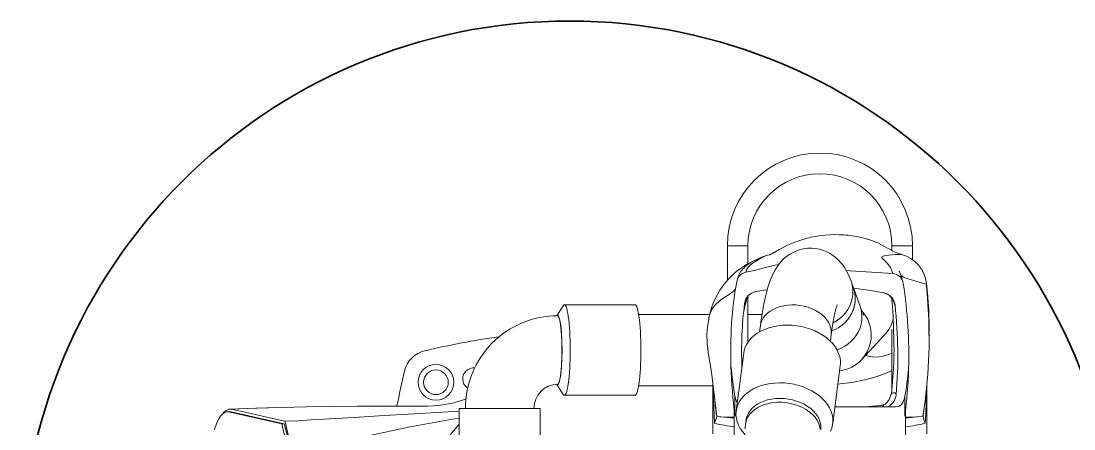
# Model space of a CAD drawing. Header units: millimetres. Extents: x 12881 to 26448, y 40 to 11902.
# Drawn here: x 18594 to 19362, y 4067 to 4364 of the extents above; entities that cross this region are included whole.
import ezdxf

# ---------------------------------------------------------------- set-up
doc = ezdxf.new("R2010")
doc.units = ezdxf.units.MM
doc.layers.get('0').update_dxf_attribs({"lineweight": 35})
for name, color, linetype, lineweight in [('DRAW', 4, 'Continuous', 15), ('MISC', 40, 'Continuous', 18), ('粗实线层', 7, 'Continuous', 35)]:
    doc.layers.add(name, color=color, linetype=linetype, lineweight=lineweight)

# ---------------------------------------------------------------- blocks, each defined once
blk = doc.blocks.new('racer1.4')
at = {"layer": 'DRAW'}
for p, q in [((-115.56, 239.15), (-116.92, 203.84)), ((-113.73, 239.22), (-104.87, 200.38)), ((-113.73, 239.22), (-113.73, 237.34)), ((-113.7, 237.86), (-113.73, 237.34)), ((-113.73, 237.34), (-104.87, 198.5)), ((-104.87, 200.38), (-104.87, 198.5)), ((-86.76, 70.91), (-116.26, 70.91)), ((-116.26, 11.91), (-116.26, 70.91)), ((-116.26, 11.91), (-86.76, 11.91)), ((-191.76, -5.69), (-191.76, -57.24)), ((-183.75, -0.2), (-191.07, -4.82)), ((-126.44, -4.82), (-133.75, -0.21)), ((-125.76, -57.24), (-125.76, -5.69)), ((-184.76, -59.9), (-184.76, -111.76)), ((-132.76, -114.09), (-132.76, -59.9)), ((-181.14, -110.94), (-182.05, -111.15)), ((-178.22, -110.56), (-181.11, -111)), ((-97.76, -114.09), (-134.24, -114.09)), ((-111.27, -116.81), (-111.16, -116.81)), ((-110.13, -119.65), (-110.19, -119.09)), ((-108.99, -129.59), (-110.1, -119.92)), ((-209.39, -124.59), (-234.76, -124.59)), ((-95.26, -129.59), (-115.06, -129.59)), ((-114.36, -131.01), (-156.43, -136.53)), ((-104.84, -137.83), (-107.66, -138.2)), ((-234.76, -139.59), (-221.69, -139.59)), ((-197.69, -139.59), (-164.35, -139.59)), ((-184.76, -139.59), (-184.76, -149.95)), ((-172, -148.15), (-176.66, -148.77)), ((-169.9, -200.32), (-165.23, -199.71)), ((-147.2, -206.93), (-105.13, -201.41)), ((-117.26, -247.28), (-117.26, -203)), ((-208.85, -214.83), (-204.08, -216.55)), ((-204.08, -216.55), (-190.62, -221.4)), ((-169.78, -239.26), (-151.86, -222.56)), ((-231.27, -244.59), (-234.76, -244.59)), ((-130.71, -244.59), (-173.8, -244.59)), ((-234.76, -259.59), (-224.57, -259.59)), ((-115.06, -254.59), (-95.26, -254.59)), ((-110.2, -265.21), (-108.98, -254.59)), ((-207.09, -269.48), (-207.26, -269.88)), ((-134.31, -270.09), (-97.76, -270.09))]:
    blk.add_line(p, q, dxfattribs=at)
for points in [[(-100.55, 249.52), (-103.62, 248.51), (-106.34, 247.39), (-108.67, 246.18), (-110.59, 244.89), (-112.08, 243.52), (-113.11, 242.11), (-113.66, 240.67), (-113.73, 239.22)], [(-115.72, 237.3), (-116.47, 219.13), (-116.99, 200.76), (-117.36, 182.31), (-117.6, 163.83), (-117.75, 145.4), (-117.82, 130.81), (-117.84, 116.3)], [(-106.81, 198.2), (-110.52, 214.4), (-113.13, 225.85), (-115.72, 237.3)], [(-114.12, 70.91), (-112.33, 103.61), (-111.02, 125.62), (-109.68, 147.62), (-108.35, 169.56), (-107.78, 179.16), (-107.25, 188.72), (-106.81, 198.2)], [(-109.12, 70.91), (-108.22, 77.34), (-102.88, 106.82), (-96.37, 136.06), (-88.69, 165.06), (-79.85, 193.73)], [(-79.85, 193.73), (-84.52, 194.05), (-89.12, 194.52), (-93.09, 195.05), (-96.95, 195.7), (-102.1, 196.81), (-104.55, 197.47), (-106.81, 198.2)], [(-117.84, 116.3), (-117.84, 112.64), (-117.84, 108.98), (-117.84, 105.31), (-117.84, 101.65), (-117.84, 98.05), (-117.85, 93.83), (-118.02, 89.58), (-118.49, 84.78), (-119.89, 76.83), (-122.06, 69.04), (-123.24, 66.03)], [(8.58, 110.02), (6.6, 109.93), (-5.25, 109.34), (-17.07, 108.44), (-28.82, 106.93), (-41.22, 104.37), (-53.36, 100.79), (-65.5, 96.06), (-77.2, 90.32), (-88.05, 83.8), (-98.33, 76.41), (-104.75, 70.91)], [(-126.44, -4.82), (-125.94, -5.24), (-125.76, -5.69), (-125.94, -6.14), (-126.48, -6.58), (-127.37, -7.02), (-128.61, -7.44), (-130.18, -7.84), (-132.06, -8.22), (-134.23, -8.57), (-136.68, -8.89), (-139.36, -9.17), (-142.26, -9.42), (-145.34, -9.62), (-148.56, -9.78), (-151.9, -9.9), (-155.31, -9.97), (-158.76, -10), (-162.21, -9.97), (-165.62, -9.9), (-168.96, -9.78), (-172.18, -9.62), (-175.26, -9.42), (-178.15, -9.17), (-180.84, -8.89), (-183.28, -8.57), (-185.46, -8.22), (-187.34, -7.84), (-188.91, -7.44), (-190.14, -7.02), (-191.04, -6.58), (-191.58, -6.14), (-191.76, -5.69), (-191.58, -5.24), (-191.07, -4.82)], [(-183.79, -0.25), (-184.05, -0.63), (-183.96, -1.02), (-183.52, -1.41), (-182.73, -1.79), (-181.6, -2.15), (-180.15, -2.49), (-178.4, -2.81), (-176.38, -3.1), (-174.11, -3.36), (-171.62, -3.57), (-168.96, -3.75), (-166.15, -3.89), (-163.23, -3.98), (-160.26, -4.03), (-157.26, -4.03), (-154.28, -3.98), (-151.37, -3.89), (-148.56, -3.75), (-145.89, -3.57), (-143.41, -3.36), (-141.13, -3.1), (-139.11, -2.81), (-137.36, -2.49), (-135.92, -2.15), (-134.79, -1.79), (-134, -1.41), (-133.56, -1.02), (-133.47, -0.63), (-133.73, -0.24), (-133.98, -0.06)], [(-133.97, -1.16), (-134.53, -1.54), (-135.43, -1.91), (-136.66, -2.26), (-138.2, -2.59), (-140.02, -2.89), (-142.11, -3.17), (-144.44, -3.41), (-146.96, -3.61), (-149.65, -3.77), (-152.47, -3.89), (-155.37, -3.96), (-158.33, -3.99), (-161.29, -3.98), (-164.21, -3.92), (-167.06, -3.81), (-169.79, -3.66), (-172.36, -3.47), (-174.75, -3.24), (-176.91, -2.97), (-178.82, -2.68), (-180.44, -2.36), (-181.76, -2.01), (-182.76, -1.65), (-183.42, -1.27), (-183.73, -0.88), (-183.76, -0.73)], [(-133.76, -0.74), (-133.76, -0.77), (-133.97, -1.16)], [(-125.76, -57.24), (-125.94, -57.69), (-126.48, -58.14), (-127.37, -58.57), (-128.61, -59), (-130.18, -59.4), (-132.06, -59.78), (-134.23, -60.13), (-136.68, -60.44), (-139.36, -60.73), (-142.26, -60.97), (-145.34, -61.18), (-148.56, -61.34), (-151.9, -61.46), (-155.31, -61.53), (-158.76, -61.55), (-162.21, -61.53), (-165.62, -61.46), (-168.96, -61.34), (-172.18, -61.18), (-175.26, -60.97), (-178.15, -60.73), (-180.84, -60.44), (-183.28, -60.13), (-185.46, -59.78), (-187.34, -59.4), (-188.91, -59), (-190.14, -58.57), (-191.04, -58.14), (-191.58, -57.69), (-191.76, -57.24)], [(-110.57, -116.98), (-114.02, -116.5), (-124.76, -115.22), (-134.28, -114.09), (-142.56, -112.93), (-149.58, -111.79), (-155.34, -110.88), (-159.84, -110.28), (-163.07, -109.94), (-164.32, -109.84), (-165.85, -109.76), (-167.71, -109.71), (-169.88, -109.74), (-173.29, -109.95), (-177.27, -110.4), (-178.22, -110.54)], [(-109.78, -129.59), (-109.75, -126.74), (-109.87, -123.08), (-110.11, -119.81), (-110.44, -117.48), (-110.59, -117.13)], [(-125.02, -130.11), (-121.92, -130.95), (-120.37, -131.8)], [(-209.45, -131.66), (-210.52, -131.96), (-211.78, -132.36), (-212.82, -132.74), (-213.69, -133.11), (-214.43, -133.47), (-214.97, -133.76), (-215.44, -134.03), (-215.84, -134.29), (-216.18, -134.51), (-216.46, -134.71), (-216.7, -134.89), (-216.96, -135.09), (-217.23, -135.32), (-217.84, -135.84), (-218.53, -136.49), (-219.41, -137.43), (-220.24, -138.43), (-221.01, -139.45), (-222.23, -141.28), (-223.27, -143.07), (-224.16, -144.76), (-224.42, -145.28), (-224.71, -145.89), (-225.05, -146.63), (-225.44, -147.49), (-225.86, -148.48), (-226.32, -149.6), (-226.8, -150.89), (-227.3, -152.34), (-227.81, -153.96), (-228.21, -155.48)], [(-215.45, -137.98), (-217.07, -145.3), (-218.83, -152.42), (-220.57, -159.5), (-221.08, -162.01)], [(-196.99, -139.06), (-195.2, -138.62), (-192.33, -137.86), (-190.5, -137.35), (-189.28, -137.02), (-188.11, -136.76), (-187.54, -136.65)], [(-176.81, -171.73), (-176.92, -168.21), (-176.78, -164.72), (-176.39, -161.31), (-175.76, -158), (-174.88, -154.82), (-173.78, -151.82), (-172.47, -149.01), (-170.94, -146.42), (-169.23, -144.09), (-167.34, -142.04), (-165.3, -140.27), (-163.12, -138.82), (-160.84, -137.7), (-158.46, -136.92), (-156.43, -136.53)], [(-149.13, -135.19), (-148.79, -135.31), (-148.32, -135.46)], [(-134.74, -166.21), (-134.85, -162.69), (-134.7, -159.2), (-134.32, -155.79), (-133.68, -152.48), (-132.81, -149.3), (-131.71, -146.3), (-130.39, -143.49), (-128.87, -140.9), (-127.15, -138.57), (-125.27, -136.52), (-123.23, -134.75), (-121.05, -133.3), (-118.76, -132.18), (-116.39, -131.4), (-113.94, -130.96), (-111.46, -130.87), (-108.96, -131.14), (-106.46, -131.75), (-104, -132.7), (-101.6, -133.99), (-99.27, -135.6), (-97.05, -137.51), (-96.96, -137.59)], [(-201.36, -145.4), (-202.33, -151.26), (-202.68, -153.68)], [(-107.66, -138.2), (-108.12, -138.27), (-110.24, -138.8), (-112.29, -139.67), (-114.24, -140.88), (-116.05, -142.4), (-117.71, -144.23), (-119.19, -146.32), (-120.48, -148.66), (-121.56, -151.22), (-122.42, -153.96), (-123.03, -156.84), (-123.41, -159.84), (-123.53, -162.91), (-123.41, -166.02), (-123.03, -169.12), (-122.42, -172.17), (-121.56, -175.13), (-120.48, -177.97), (-119.19, -180.65), (-117.71, -183.13), (-116.05, -185.39), (-114.24, -187.39), (-112.29, -189.1), (-110.24, -190.52), (-108.12, -191.61), (-105.94, -192.36), (-103.73, -192.77), (-101.53, -192.83), (-100.51, -192.73)], [(-176.66, -148.77), (-179.06, -149.09), (-183.65, -149.76), (-188.06, -150.48), (-192.32, -151.27), (-196.46, -152.12), (-200.52, -153.09), (-204.58, -154.2), (-208.8, -155.58), (-212.22, -156.92), (-214.94, -158.18), (-217.31, -159.47), (-219.46, -160.83), (-221.46, -162.28), (-223.34, -163.88), (-225.12, -165.64), (-226.78, -167.58), (-228.31, -169.7), (-229.67, -172), (-230.82, -174.47), (-231.75, -177.07), (-232.49, -180.07), (-232.88, -183.1), (-232.95, -186.11), (-232.7, -189.05), (-232.16, -191.89), (-231.34, -194.61), (-230.29, -197.17), (-229.04, -199.55), (-227.61, -201.75), (-226.04, -203.76), (-224.36, -205.57), (-222.59, -207.21), (-220.74, -208.69), (-218.78, -210.05), (-216.7, -211.31), (-214.41, -212.5), (-211.81, -213.68), (-208.85, -214.83)], [(-228.23, -155.54), (-228.24, -155.56), (-228.31, -155.72), (-228.43, -155.97), (-228.58, -156.26), (-228.81, -156.72), (-229.14, -157.35), (-229.29, -157.63), (-229.45, -157.94), (-229.63, -158.26), (-229.81, -158.59), (-229.9, -158.75), (-230, -158.92), (-230.18, -159.25), (-230.37, -159.59), (-230.57, -159.93), (-231.01, -160.72), (-231.48, -161.55), (-231.96, -162.4), (-232.45, -163.29), (-233.24, -164.75), (-234.05, -166.3), (-235.15, -168.55), (-236.18, -170.82), (-237.21, -173.33), (-237.81, -174.94), (-238.41, -176.64), (-238.92, -178.2), (-239.33, -179.52), (-239.64, -180.6), (-239.91, -181.59), (-240.22, -182.74), (-240.54, -184.08), (-240.89, -185.61), (-241.24, -187.28), (-241.56, -188.98), (-242.1, -192.46), (-242.51, -195.98), (-242.75, -199.27), (-242.85, -202.5), (-242.82, -206.02), (-242.64, -209.56), (-242.51, -211.06), (-242.36, -212.53), (-242.18, -214.02), (-241.98, -215.51), (-241.75, -217), (-241.47, -218.62), (-241.16, -220.23), (-240.76, -222.16), (-240.24, -224.4), (-239.66, -226.65)], [(-228.17, -155.3), (-228.19, -155.38), (-228.27, -155.75)], [(-99.57, -199.71), (-101.9, -200.67), (-104.31, -201.28), (-106.78, -201.54), (-109.28, -201.46), (-111.78, -201.02), (-114.26, -200.23), (-116.7, -199.11), (-119.06, -197.66), (-121.34, -195.9), (-123.5, -193.84), (-125.52, -191.51), (-127.39, -188.93), (-129.08, -186.12), (-130.57, -183.11), (-131.87, -179.94), (-132.94, -176.63), (-133.78, -173.21), (-134.38, -169.73), (-134.74, -166.21)], [(-147.2, -206.93), (-148.85, -207.06), (-151.35, -206.98), (-153.85, -206.54), (-156.33, -205.75), (-158.77, -204.63), (-161.14, -203.18), (-163.41, -201.42), (-165.57, -199.36), (-167.59, -197.03), (-169.46, -194.45), (-171.15, -191.64), (-172.65, -188.63), (-173.94, -185.46), (-175.01, -182.15), (-175.85, -178.73), (-176.45, -175.25), (-176.81, -171.73)], [(-204.08, -216.55), (-202.4, -217.09), (-199.63, -217.66), (-196.81, -217.89), (-193.97, -217.77), (-191.15, -217.31), (-188.38, -216.5), (-185.71, -215.36), (-183.16, -213.91), (-180.78, -212.16), (-178.59, -210.15), (-176.63, -207.88), (-174.92, -205.41), (-173.49, -202.75), (-172.65, -200.78)], [(-172.65, -200.78), (-173.68, -203.16), (-175.16, -205.79), (-176.91, -208.24), (-178.91, -210.46), (-181.12, -212.44), (-183.53, -214.15), (-186.1, -215.55), (-188.79, -216.64), (-191.57, -217.4), (-194.4, -217.81), (-197.24, -217.88), (-200.05, -217.6), (-202.8, -216.97), (-204.08, -216.55)], [(-191.67, -204.69), (-191.68, -204.69), (-191.44, -204.6), (-190.93, -204.41), (-190.11, -204.15), (-188.96, -203.81), (-187.48, -203.43), (-185.66, -202.99), (-183.49, -202.53), (-180.98, -202.04), (-178.14, -201.54), (-174.99, -201.04), (-171.53, -200.54), (-169.9, -200.32)], [(-143.94, -244.59), (-143.17, -243.15), (-141.6, -239.68), (-140.09, -235.72), (-138.7, -231.37), (-137.51, -226.9), (-136.5, -222.4), (-135.65, -217.87), (-134.93, -213.29), (-134.32, -208.65), (-133.95, -205.19)], [(-216.75, -211.28), (-216.46, -214.16), (-215.44, -229.64), (-214.62, -245.18)], [(-203.76, -216.67), (-202.32, -227.63), (-200.32, -238.82)], [(-117.26, -221.28), (-117.68, -228.02), (-118.39, -236.39)], [(-228.38, -251.66), (-230.41, -246.22), (-232.4, -242.45), (-234.5, -238.71), (-236.55, -234.78), (-238.4, -230.54), (-239.58, -226.97), (-239.65, -226.64)], [(-117.73, -230.09), (-117.73, -230.15), (-117.63, -229.21), (-117.46, -227.26), (-117.26, -224.6)], [(-118.48, -237.01), (-118.54, -237.54), (-118.62, -237.92), (-118.72, -238.26), (-118.88, -238.68), (-119.08, -239.08), (-119.36, -239.56), (-119.75, -240.11), (-120.25, -240.71), (-120.89, -241.33), (-121.68, -241.97), (-122.65, -242.57), (-123.81, -243.11), (-125.18, -243.52), (-126.19, -243.65)], [(-118.33, -236.39), (-118.46, -236.93), (-118.45, -237.01)], [(-126.81, -244.17), (-132.39, -244.78), (-139.12, -245.35), (-145.15, -245.73), (-150.5, -245.96), (-155.16, -246.08), (-159.16, -246.12), (-162.48, -246.09), (-165.14, -246.04), (-166.55, -245.99), (-167.78, -245.94), (-169.46, -245.9), (-171.05, -245.86), (-172.94, -245.8), (-175.11, -245.74), (-177.58, -245.65), (-180.33, -245.54), (-183.37, -245.38), (-186.69, -245.19), (-190.29, -244.94), (-195.52, -244.52), (-196.57, -244.41)], [(-126.81, -244.22), (-126.7, -244.03), (-126.18, -243.71)], [(-216.22, -249.82), (-216.22, -249.82), (-216.14, -249.86), (-215.94, -249.96), (-215.63, -250.1), (-215.2, -250.3), (-214.66, -250.54), (-214.01, -250.81), (-213.23, -251.11), (-212.16, -251.49), (-210.93, -251.89), (-209.53, -252.31), (-208.36, -252.64)], [(-117.26, -247.28), (-117.69, -249.57), (-118.97, -251.46), (-120.96, -252.82), (-123.63, -253.77), (-125.02, -254.07)], [(-111.31, -267.39), (-110.9, -267.68), (-110.53, -267.05), (-110.21, -265.3), (-109.96, -262.63), (-109.8, -259.46), (-109.74, -256.24), (-109.78, -254.59)], [(-207.09, -269.46), (-200.12, -270.27), (-180.49, -271.49), (-160.82, -271.66), (-141.17, -270.77), (-121.58, -268.83), (-110.61, -267.21)]]:
    blk.add_lwpolyline(points, dxfattribs=at)
for radius in [13, 9]:
    blk.add_circle((-135.26, 87.91), radius, dxfattribs=at)
for centre, radius, start, end in [((-108.93, 237.42), 6.8, 118.48878, 180.98977), ((-76.06, 298.44), 102.21, 253.62549, 267.95887), ((-76.06, 296.57), 102.21, 253.6256, 267.95876), ((-5.26, -473.04), 600, 100.81457, 103.30553), ((-138.74, 91.39), 20, 103.30553, 166.69447), ((425.69, -42.09), 600, 166.69447, 171.94727), ((-116.44, -0.91), 67.32, 89.84273, 179.84782), ((-137.76, 60.41), 8, 90, 185.19927), ((-137.76, 60.41), 8, 33.1292, 90), ((-116.43, -0.92), 17.33, 89.42504, 179.37209), ((-171.31, -167.91), 57.75, 101.37529, 157.34749), ((-113.05, -98.76), 18.19, 277.05306, 295.01049), ((-234.76, -192.09), 67.5, 90, 270), ((-158.11, -417.32), 290.31, 87.81396, 99.96195), ((-180.43, -466.92), 341.33, 80.65815, 84.38645), ((-161.32, -537.4), 410.43, 82.90958, 88.0054), ((-207.16, -139.8), 8.49, 97.92109, 167.61629), ((-191.54, -147.3), 10, 98.05235, 169.89885), ((-191.46, -147.17), 10.05, 97.0841, 169.82988), ((-158.48, -400.9), 265.91, 87.45068, 97.39405), ((-101.26, -165.09), 27.5, 90, 97.47501), ((-234.76, -192.09), 52.5, 90, 180), ((-234.76, -192.09), 52.5, 180, 270), ((-169.47, -203.43), 26, 312.63936, 353.30344), ((-209.62, -278.36), 60.04, 64.93354, 71.55315), ((-206.2, -244.5), 8.44, 184.60868, 262.94264), ((-190.59, -236.49), 10, 191.31501, 264.28234), ((-190.41, -236.8), 10.12, 191.46421, 263.79739), ((-127.25, -236.73), 11.04, 275.88333, 334.89821), ((-204.33, -245.13), 24.92, 195.1796, 263.23327), ((-154.34, 96.55), 353.41, 261.3916, 271.51979), ((-154.38, 96.64), 345.51, 263.83252, 274.69164), ((-176.42, 54.66), 312.99, 275.76866, 279.4529), ((-156.04, 107.87), 364.77, 271.73933, 277.1456), ((-112.83, -284.7), 17.47, 64.65452, 83.04777), ((-176.02, 1.78), 273.45, 263.4397, 271.4135)]:
    blk.add_arc(centre, radius, start, end, dxfattribs=at)
at = {"layer": 'MISC'}
for p, q in [((-234.76, -139.59), (-234.76, -124.59)), ((-125.02, -130.11), (-110.66, -130.11)), ((-234.76, -259.59), (-234.76, -244.59)), ((-125.02, -254.07), (-110.66, -254.07))]:
    blk.add_line(p, q, dxfattribs=at)
for points in [[(-181.11, -111), (-182.38, -111.2), (-186.07, -112.32), (-188.76, -113.6), (-190.81, -114.96), (-192.43, -116.38), (-195.18, -119.61), (-197.29, -122.83), (-199.24, -125.91), (-201.18, -128.67), (-203.02, -130.65)], [(-132.61, -114.29), (-120.88, -114.57), (-112.04, -114.92), (-105.36, -115.25)], [(-215.45, -137.98), (-217.7, -138.86), (-219.93, -140.55), (-222.02, -142.95), (-223.86, -145.73), (-225.39, -148.44), (-226.61, -150.95), (-227.53, -153.25), (-228.17, -155.3)], [(-192.7, -137.19), (-192.83, -137.31), (-192.94, -137.4)], [(-101.26, -192.36), (-103.52, -191.88), (-105.74, -191.03), (-107.91, -189.84), (-109.99, -188.31), (-111.94, -186.47), (-113.76, -184.34), (-115.4, -181.95), (-116.86, -179.33), (-118.1, -176.52), (-119.11, -173.55), (-119.89, -170.47), (-120.41, -167.32), (-120.67, -164.13), (-120.67, -160.96), (-120.41, -157.85), (-119.89, -154.83), (-119.11, -151.95), (-118.1, -149.25), (-116.86, -146.77), (-115.4, -144.53), (-113.76, -142.57), (-111.94, -140.92), (-109.99, -139.59), (-107.91, -138.6), (-105.74, -137.98), (-104.84, -137.83)], [(-191.59, -174.54), (-191.66, -171.54), (-191.49, -168.57), (-191.07, -165.69), (-190.41, -162.93), (-189.52, -160.32), (-188.4, -157.9), (-187.09, -155.71), (-185.59, -153.78), (-183.92, -152.13), (-182.1, -150.77), (-180.17, -149.74), (-178.15, -149.05), (-176.66, -148.77)], [(-169.9, -200.32), (-170.51, -200.39), (-172.64, -200.39), (-174.77, -200.04), (-176.89, -199.35), (-178.96, -198.32), (-180.95, -196.96), (-182.84, -195.31), (-184.6, -193.37), (-186.2, -191.19), (-187.63, -188.77), (-188.87, -186.16), (-189.9, -183.4), (-190.7, -180.51), (-191.26, -177.55), (-191.59, -174.54)], [(-178.56, -201.65), (-179.93, -204.07), (-181.68, -206.52), (-183.68, -208.74), (-185.89, -210.72), (-188.3, -212.43), (-190.87, -213.83), (-193.56, -214.92), (-196.34, -215.68), (-199.17, -216.09), (-202.01, -216.16), (-204.82, -215.88), (-207.57, -215.25), (-208.84, -214.83)], [(-190.62, -221.4), (-188.94, -221.94), (-186.18, -222.51), (-183.36, -222.74), (-180.52, -222.62), (-177.7, -222.16), (-174.93, -221.35), (-172.25, -220.21), (-169.71, -218.76), (-167.33, -217.01), (-165.14, -214.99), (-163.18, -212.73), (-161.47, -210.26), (-160.03, -207.6), (-158.89, -204.8), (-158.83, -204.6)], [(-228.38, -251.66), (-228.36, -250.4), (-228.35, -248.79), (-228.3, -246.86), (-228.16, -244.69), (-227.91, -242.4), (-227.55, -240.16), (-227.12, -238.29), (-226.61, -237.21), (-225.97, -237.22), (-225.06, -238.09), (-223.85, -239.39), (-222.38, -240.85), (-220.68, -242.28), (-218.79, -243.51), (-216.76, -244.49), (-214.62, -245.18)], [(-118.45, -237.01), (-118.38, -237.88), (-117.94, -238.4), (-117.26, -238.65)], [(-126.12, -247.7), (-126.54, -247.62), (-127.19, -247.34), (-127.56, -246.79), (-127.53, -245.84), (-127.2, -244.88), (-126.81, -244.22)], [(-213.21, -251.12), (-212.99, -251.4), (-211.93, -253.14), (-210.83, -255.71), (-209.81, -258.79), (-208.85, -262.04), (-207.97, -265.13), (-207.3, -267.69), (-207.03, -269.35), (-207.09, -269.48)], [(-191.59, -246.44), (-191.55, -246.62), (-191.5, -246.86)], [(-114.24, -267.74), (-111.31, -267.39), (-111.31, -267.39)], [(-105.35, -268.91), (-112.03, -269.23), (-121.14, -269.59), (-132.44, -269.91), (-132.51, -269.92)]]:
    blk.add_lwpolyline(points, dxfattribs=at)
for centre, radius, start, end in [((-139.14, -289.56), 175, 80.849, 85.82393), ((-284.15, -155.66), 183.3, 8.17495, 12.73653), ((-169.55, -203.57), 25.95, 253.73262, 313.01895), ((-169.54, -203.49), 26.03, 228.2223, 253.75239), ((-178.11, -233.01), 24.47, 331.75729, 18.22995), ((-187.45, -220.29), 25.93, 282.86078, 312.99237), ((-285.42, -228.31), 184.59, 347.29443, 351.81395)]:
    blk.add_arc(centre, radius, start, end, dxfattribs=at)

msp = doc.modelspace()

# ---------------------------------------------------------------- linework, layer by layer
msp.add_circle((18994.16, 3964.29), 400)

# ---------------------------------------------------------------- block references
at = {"layer": '粗实线层', "xscale": -1, "rotation": 90}
msp.add_blockref('racer1.4', (18984.59, 3965.8), dxfattribs=at)

doc.saveas('drawing.dxf')
